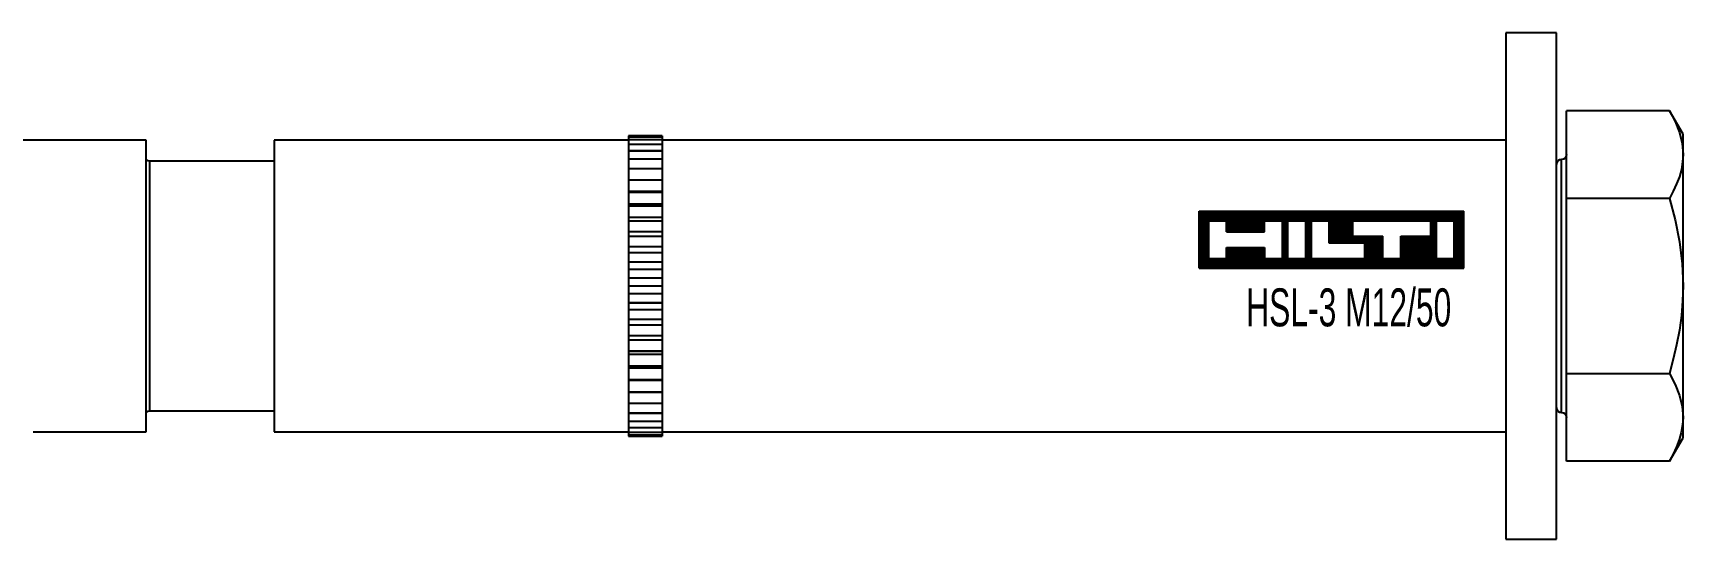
# Model space of a CAD drawing. Header units: millimetres. Extents: x 296 to 4896, y 152 to 3333.
# Drawn here: x 1551.4 to 1649.2, y 1521.4 to 1551.4 of the extents above; entities that cross this region are included whole.
import ezdxf
from ezdxf.enums import TextEntityAlignment as Align

# ---------------------------------------------------------------- set-up
doc = ezdxf.new("R2010")
doc.units = ezdxf.units.MM
doc.linetypes.add('DASHED', pattern=[0.25, 0.15625, -0.09375])
for name, color, linetype in [('1', 1, 'DASHED'), ('10', 1, 'Continuous'), ('3', 4, 'Continuous')]:
    doc.layers.add(name, color=color, linetype=linetype)
doc.styles.get("Standard").update_dxf_attribs({"font": 'arial.ttf'})

# ---------------------------------------------------------------- blocks, each defined once
blk = doc.blocks.new('HSL-3 M12-50')
at = {"layer": '1', "color": 3, "linetype": 'Continuous'}
for p, q in [((0, 15), (-3, 15)), ((-3, 15), (-3, -12.99)), ((0, -15), (0, 15)), ((-55, 8.9), (-55, 8.845)), ((-53, 8.9), (-55, 8.9)), ((-55, 8.845), (-55, 8.842)), ((-55, 8.845), (-53, 8.845)), ((-55, 8.842), (-55, 8.679)), ((-53, 8.842), (-55, 8.842)), ((-53, 8.9), (-53, 8.845)), ((-53, 8.845), (-53, 8.842)), ((-53, 8.842), (-53, 8.679)), ((-83.6, 8.65), (-93.3, 8.65)), ((-83.6, -8.65), (-83.6, 8.65)), ((-55, 8.65), (-76, 8.65)), ((-76, 8.65), (-76, -7.491)), ((-55, 8.679), (-53, 8.679)), ((-55, 8.679), (-55, 8.674)), ((-55, 8.674), (-55, 8.404)), ((-53, 8.674), (-55, 8.674)), ((-55, 8.404), (-53, 8.404)), ((-55, 8.404), (-55, 8.396)), ((-55, 8.396), (-55, 8.082)), ((-53, 8.396), (-55, 8.396)), ((-55, 8.023), (-55, 8.012)), ((-55, 8.023), (-53, 8.023)), ((-55, 8.012), (-55, 7.686)), ((-53, 8.012), (-55, 8.012)), ((-53, 8.679), (-53, 8.674)), ((-53, 8.674), (-53, 8.404)), ((-3, 8.65), (-53, 8.65)), ((-53, 8.404), (-53, 8.396)), ((-53, 8.396), (-53, 8.082)), ((-53, 8.023), (-53, 8.012)), ((-53, 8.012), (-53, 7.686)), ((-76, 7.4), (-83.4, 7.4)), ((-55, 7.686), (-55, 7.544)), ((-55, 7.541), (-53, 7.541)), ((-55, 7.541), (-55, 7.528)), ((-55, 7.528), (-55, 7.193)), ((-53, 7.528), (-55, 7.528)), ((-55, 7.193), (-55, 6.968)), ((-55, 6.964), (-55, 6.949)), ((-55, 6.964), (-53, 6.964)), ((-55, 6.949), (-55, 6.61)), ((-53, 6.949), (-55, 6.949)), ((-53, 7.686), (-53, 7.544)), ((-53, 7.541), (-53, 7.528)), ((-53, 7.528), (-53, 7.193)), ((-53, 7.193), (-53, 6.968)), ((-53, 6.964), (-53, 6.949)), ((-53, 6.949), (-53, 6.61)), ((-55, 6.61), (-55, 6.281)), ((-55, 6.3), (-53, 6.3)), ((-55, 6.3), (-55, 6.283)), ((-55, 6.283), (-55, 5.944)), ((-53, 6.283), (-55, 6.283)), ((-55, 5.944), (-55, 5.576)), ((-53, 6.61), (-53, 6.281)), ((-53, 6.3), (-53, 6.283)), ((-53, 6.283), (-53, 5.944)), ((-53, 5.944), (-53, 5.576)), ((-53, 5.596), (-55, 5.596)), ((-55, 5.576), (-55, 5.557)), ((-55, 5.557), (-55, 5.537)), ((-55, 5.557), (-53, 5.557)), ((-53, 5.537), (-55, 5.537)), ((-55, 5.537), (-55, 5.203)), ((-55, 5.203), (-55, 4.8)), ((-53, 5.576), (-53, 5.557)), ((-53, 5.557), (-53, 5.537)), ((-53, 5.537), (-53, 5.203)), ((-53, 5.203), (-53, 4.8)), ((-53, 4.859), (-55, 4.859)), ((-55, 4.8), (-55, 4.743)), ((-55, 4.743), (-53, 4.743)), ((-55, 4.743), (-55, 4.723)), ((-55, 4.723), (-55, 4.396)), ((-53, 4.723), (-55, 4.723)), ((-55, 4.396), (-55, 3.965)), ((-53, 4.061), (-55, 4.061)), ((-55, 3.965), (-55, 3.87)), ((-53, 4.8), (-53, 4.743)), ((-53, 4.743), (-53, 4.723)), ((-53, 4.723), (-53, 4.396)), ((-53, 4.396), (-53, 3.965)), ((-53, 3.965), (-53, 3.87)), ((-55, 3.87), (-55, 3.848)), ((-55, 3.87), (-53, 3.87)), ((-55, 3.848), (-55, 3.534)), ((-53, 3.848), (-55, 3.848)), ((-55, 3.534), (-55, 3.079)), ((-53, 3.212), (-55, 3.212)), ((-55, 3.079), (-55, 2.949)), ((-55, 2.949), (-55, 2.925)), ((-55, 2.949), (-53, 2.949)), ((-53, 3.87), (-53, 3.848)), ((-53, 3.848), (-53, 3.534)), ((-53, 3.534), (-53, 3.079)), ((-53, 3.079), (-53, 2.949)), ((-53, 2.949), (-53, 2.925)), ((-53, 2.925), (-55, 2.925)), ((-55, 2.925), (-55, 2.628)), ((-55, 2.628), (-55, 2.154)), ((-53, 2.323), (-55, 2.323)), ((-55, 2.154), (-55, 1.99)), ((-55, 1.99), (-55, 1.966)), ((-55, 1.99), (-53, 1.99)), ((-55, 1.966), (-55, 1.689)), ((-53, 1.966), (-55, 1.966)), ((-53, 2.925), (-53, 2.628)), ((-53, 2.628), (-53, 2.154)), ((-53, 2.154), (-53, 1.99)), ((-53, 1.99), (-53, 1.966)), ((-53, 1.966), (-53, 1.689)), ((-55, 1.689), (-55, 1.203)), ((-53, 1.405), (-55, 1.405)), ((-55, 1.203), (-55, 1.006)), ((-55, 1.006), (-53, 1.006)), ((-55, 1.006), (-55, 0.982)), ((-53, 0.982), (-55, 0.982)), ((-55, 0.982), (-55, 0.729)), ((-53, 1.689), (-53, 1.203)), ((-53, 1.203), (-53, 1.006)), ((-53, 1.006), (-53, 0.982)), ((-53, 0.982), (-53, 0.729)), ((-55, 0.729), (-55, 0.236)), ((-53, 0.469), (-55, 0.469)), ((-55, 0.236), (-55, 0.01)), ((-55, 0.01), (-53, 0.01)), ((-55, 0.01), (-55, -0.015)), ((-53, 0.729), (-53, 0.236)), ((-53, 0.236), (-53, 0.01)), ((-53, 0.01), (-53, -0.015)), ((-53, -0.015), (-55, -0.015)), ((-55, -0.015), (-55, -0.241)), ((-55, -0.241), (-55, -0.733)), ((-53, -0.473), (-55, -0.473)), ((-55, -0.733), (-55, -0.987)), ((-53, -0.015), (-53, -0.241)), ((-53, -0.241), (-53, -0.733)), ((-53, -0.733), (-53, -0.987)), ((-55, -0.987), (-55, -1.011)), ((-55, -0.987), (-53, -0.987)), ((-53, -1.011), (-55, -1.011)), ((-55, -1.011), (-55, -1.208)), ((-55, -1.208), (-55, -1.694)), ((-53, -1.409), (-55, -1.409)), ((-55, -1.694), (-55, -1.971)), ((-53, -0.987), (-53, -1.011)), ((-53, -1.011), (-53, -1.208)), ((-53, -1.208), (-53, -1.694)), ((-53, -1.694), (-53, -1.971)), ((-55, -1.971), (-55, -1.995)), ((-55, -1.971), (-53, -1.971)), ((-53, -1.995), (-55, -1.995)), ((-55, -1.995), (-55, -2.159)), ((-55, -2.159), (-55, -2.633)), ((-53, -2.328), (-55, -2.328)), ((-55, -2.633), (-55, -2.93)), ((-55, -2.93), (-55, -2.953)), ((-55, -2.93), (-53, -2.93)), ((-53, -1.971), (-53, -1.995)), ((-53, -1.995), (-53, -2.159)), ((-53, -2.159), (-53, -2.633)), ((-53, -2.633), (-53, -2.93)), ((-53, -2.93), (-53, -2.953)), ((-55, -2.953), (-55, -3.083)), ((-53, -2.953), (-55, -2.953)), ((-55, -3.083), (-55, -3.539)), ((-53, -3.217), (-55, -3.217)), ((-55, -3.539), (-55, -3.853)), ((-55, -3.853), (-53, -3.853)), ((-55, -3.853), (-55, -3.875)), ((-55, -3.875), (-55, -3.969)), ((-53, -3.875), (-55, -3.875)), ((-53, -2.953), (-53, -3.083)), ((-53, -3.083), (-53, -3.539)), ((-53, -3.539), (-53, -3.853)), ((-53, -3.853), (-53, -3.875)), ((-53, -3.875), (-53, -3.969)), ((-55, -3.969), (-55, -4.4)), ((-53, -4.065), (-55, -4.065)), ((-55, -4.4), (-55, -4.727)), ((-55, -4.727), (-55, -4.748)), ((-55, -4.727), (-53, -4.727)), ((-55, -4.748), (-55, -4.804)), ((-53, -4.748), (-55, -4.748)), ((-55, -4.804), (-55, -5.206)), ((-53, -4.863), (-55, -4.863)), ((-53, -3.969), (-53, -4.4)), ((-53, -4.4), (-53, -4.727)), ((-53, -4.727), (-53, -4.748)), ((-53, -4.748), (-53, -4.804)), ((-53, -4.804), (-53, -5.206)), ((-55, -5.206), (-55, -5.541)), ((-55, -5.541), (-53, -5.541)), ((-55, -5.541), (-55, -5.561)), ((-55, -5.561), (-55, -5.58)), ((-53, -5.561), (-55, -5.561)), ((-55, -5.58), (-55, -5.947)), ((-53, -5.599), (-55, -5.599)), ((-53, -5.206), (-53, -5.541)), ((-53, -5.541), (-53, -5.561)), ((-53, -5.561), (-53, -5.58)), ((-53, -5.58), (-53, -5.947)), ((-55, -5.947), (-55, -6.286)), ((-55, -6.285), (-55, -6.613)), ((-55, -6.286), (-53, -6.286)), ((-55, -6.286), (-55, -6.304)), ((-53, -6.304), (-55, -6.304)), ((-55, -6.613), (-55, -6.952)), ((-53, -5.947), (-53, -6.286)), ((-53, -6.285), (-53, -6.613)), ((-53, -6.286), (-53, -6.304)), ((-53, -6.613), (-53, -6.952)), ((-83.4, -7.4), (-76, -7.4)), ((-76, -7.491), (-76, -8.65)), ((-55, -6.952), (-55, -6.968)), ((-55, -6.952), (-53, -6.952)), ((-55, -6.964), (-55, -7.196)), ((-53, -6.968), (-55, -6.968)), ((-55, -7.196), (-55, -7.531)), ((-55, -7.531), (-53, -7.531)), ((-55, -7.531), (-55, -7.544)), ((-55, -7.541), (-55, -7.688)), ((-53, -7.544), (-55, -7.544)), ((-55, -7.688), (-55, -8.014)), ((-53, -6.952), (-53, -6.968)), ((-53, -6.964), (-53, -7.196)), ((-53, -7.196), (-53, -7.531)), ((-53, -7.531), (-53, -7.544)), ((-53, -7.541), (-53, -7.688)), ((-53, -7.688), (-53, -8.014)), ((-90.3, -8.65), (-83.6, -8.65)), ((-76, -8.65), (-55, -8.65)), ((-55, -8.014), (-53, -8.014)), ((-55, -8.014), (-55, -8.025)), ((-53, -8.025), (-55, -8.025)), ((-55, -8.083), (-55, -8.397)), ((-55, -8.397), (-55, -8.405)), ((-55, -8.397), (-53, -8.397)), ((-55, -8.405), (-55, -8.675)), ((-53, -8.405), (-55, -8.405)), ((-55, -8.675), (-53, -8.675)), ((-55, -8.675), (-55, -8.68)), ((-53, -8.68), (-55, -8.68)), ((-55, -8.68), (-55, -8.843)), ((-53, -8.014), (-53, -8.025)), ((-53, -8.083), (-53, -8.397)), ((-53, -8.397), (-53, -8.405)), ((-53, -8.405), (-53, -8.675)), ((-53, -8.65), (-3, -8.65)), ((-53, -8.675), (-53, -8.68)), ((-53, -8.68), (-53, -8.843)), ((-55, -8.843), (-53, -8.843)), ((-55, -8.843), (-55, -8.846)), ((-55, -8.846), (-55, -8.9)), ((-53, -8.846), (-55, -8.846)), ((-53, -8.9), (-55, -8.9)), ((-55, -8.9), (-53, -8.9)), ((-53, -8.843), (-53, -8.846)), ((-53, -8.846), (-53, -8.9)), ((-3, -12.99), (-3, -15)), ((-3, -15), (0, -15))]:
    blk.add_line(p, q, dxfattribs=at)
at = {"layer": '1', "color": 30, "linetype": 'Continuous'}
for p, q in [((0.6, 5.196), (0.6, 10.392)), ((6.696, 10.392), (0.6, 10.392)), ((7.5, 9), (6.696, 10.392)), ((7.5, 7.794), (7.5, 9)), ((7.5, 0), (7.5, 7.794)), ((0.6, -5.196), (0.6, 5.196)), ((6.696, 5.196), (0.6, 5.196)), ((7.5, -7.794), (7.5, 0)), ((0.6, -10.392), (0.6, -5.196)), ((0.6, -5.196), (6.696, -5.196)), ((7.5, -9), (7.5, -7.794)), ((6.696, -10.392), (7.5, -9)), ((6.696, -10.392), (0.6, -10.392))]:
    blk.add_line(p, q, dxfattribs=at)
at = {"layer": '1', "color": 1, "linetype": 'Continuous'}
for p, q in [((-83.4, 7.4), (-83.4, -6.409)), ((0.3, 3.75), (0.3, 7.5)), ((0.3, -7.5), (0.3, 3.75)), ((-83.4, -6.409), (-83.4, -7.4))]:
    blk.add_line(p, q, dxfattribs=at)
at = {"layer": '1', "color": 30, "linetype": 'Continuous'}
for points in [[(6.696, 10.392, 0), (7.029, 9.752, 0), (7.284, 9.107, 0), (7.444, 8.454, 0), (7.5, 7.794, 0)], [(7.5, 7.794, 0), (7.475, 7.353, 0), (7.402, 6.915, 0), (7.283, 6.48, 0), (7.123, 6.049, 0), (6.926, 5.621, 0), (6.696, 5.196, 0)], [(6.696, 5.196, 0), (7.029, 3.916, 0), (7.284, 2.625, 0), (7.444, 1.32, 0), (7.5, 0, 0)], [(7.5, 0, 0), (7.475, -0.883, 0), (7.402, -1.759, 0), (7.283, -2.628, 0), (7.123, -3.49, 0), (6.926, -4.346, 0), (6.696, -5.196, 0)], [(6.696, -5.196, 0), (7.03, -5.837, 0), (7.285, -6.485, 0), (7.445, -7.137, 0), (7.5, -7.794, 0)], [(7.5, -7.794, 0), (7.475, -8.236, 0), (7.401, -8.677, 0), (7.281, -9.113, 0), (7.121, -9.544, 0), (6.924, -9.97, 0), (6.696, -10.392, 0)]]:
    blk.add_polyline3d(points, dxfattribs=at)
at = {"layer": '1', "color": 3, "linetype": 'Continuous'}
for points in [[(-55, 8.082, 0), (-55, 8.054, 0), (-55, 8.025, 0)], [(-53, 8.082, 0), (-53, 8.054, 0), (-53, 8.025, 0)], [(-55, -8.023, 0), (-55, -8.054, 0), (-55, -8.083, 0)], [(-53, -8.023, 0), (-53, -8.054, 0), (-53, -8.083, 0)]]:
    blk.add_polyline3d(points, dxfattribs=at)
at = {"layer": '1', "color": 3, "linetype": 'Continuous', "extrusion": (0, 0, -1)}
for centre, start, end in [((83.4, 7.6), 270, 0), ((83.4, -7.6), 0, 90)]:
    blk.add_arc(centre, 0.2, start, end, dxfattribs=at)
at = {"layer": '1', "color": 30, "linetype": 'Continuous'}
for centre, start, end in [((0.3, 7.2), 90, 180), ((0.3, -7.2), 180, 270)]:
    blk.add_arc(centre, 0.3, start, end, dxfattribs=at)
at = {"layer": '1', "color": 30, "linetype": 'Continuous', "extrusion": (0, 0, -1)}
for centre, start, end in [((-0.3, 7.8), 180, 270), ((-0.3, -7.8), 90, 180)]:
    blk.add_arc(centre, 0.3, start, end, dxfattribs=at)
at = {"layer": '10'}
for p, q in [((-21.177, 1.059), (-21.177, 4.434)), ((-21.177, 4.434), (-5.493, 4.434)), ((-21.146, 4.434), (-21.146, 1.059)), ((-21.09, 1.059), (-21.09, 4.434)), ((-21.034, 4.434), (-21.034, 1.059)), ((-20.977, 1.059), (-20.977, 4.434)), ((-20.921, 4.434), (-20.921, 1.059)), ((-20.865, 1.059), (-20.865, 4.434)), ((-20.809, 4.434), (-20.809, 1.059)), ((-20.752, 1.059), (-20.752, 4.434)), ((-20.696, 4.434), (-20.696, 1.059)), ((-20.64, 1.059), (-20.64, 4.434)), ((-20.584, 4.434), (-20.584, 3.871)), ((-20.527, 3.871), (-20.527, 4.434)), ((-20.471, 4.434), (-20.471, 3.871)), ((-20.415, 3.871), (-20.415, 4.434)), ((-20.359, 4.434), (-20.359, 3.871)), ((-20.302, 3.871), (-20.302, 4.434)), ((-20.246, 4.434), (-20.246, 3.871)), ((-20.19, 3.871), (-20.19, 4.434)), ((-20.134, 4.434), (-20.134, 3.871)), ((-20.077, 3.871), (-20.077, 4.434)), ((-20.021, 4.434), (-20.021, 3.871)), ((-19.965, 3.871), (-19.965, 4.434)), ((-19.909, 4.434), (-19.909, 3.871)), ((-19.852, 3.871), (-19.852, 4.434)), ((-19.796, 4.434), (-19.796, 3.871)), ((-19.74, 3.871), (-19.74, 4.434)), ((-19.684, 4.434), (-19.684, 3.871)), ((-19.627, 3.871), (-19.627, 4.434)), ((-19.571, 4.434), (-19.571, 3.871)), ((-19.515, 3.21), (-19.515, 4.434)), ((-19.459, 4.434), (-19.459, 3.21)), ((-19.402, 3.21), (-19.402, 4.434)), ((-19.346, 4.434), (-19.346, 3.21)), ((-19.29, 3.21), (-19.29, 4.434)), ((-19.234, 4.434), (-19.234, 3.21)), ((-19.177, 3.21), (-19.177, 4.434)), ((-19.121, 4.434), (-19.121, 3.21)), ((-19.065, 3.21), (-19.065, 4.434)), ((-19.009, 4.434), (-19.009, 3.21)), ((-18.952, 3.21), (-18.952, 4.434)), ((-18.896, 4.434), (-18.896, 3.21)), ((-18.84, 3.21), (-18.84, 4.434)), ((-18.784, 4.434), (-18.784, 3.21)), ((-18.727, 3.21), (-18.727, 4.434)), ((-18.671, 4.434), (-18.671, 3.21)), ((-18.615, 3.21), (-18.615, 4.434)), ((-18.559, 4.434), (-18.559, 3.21)), ((-18.502, 3.21), (-18.502, 4.434)), ((-18.446, 4.434), (-18.446, 3.21)), ((-18.39, 3.21), (-18.39, 4.434)), ((-18.334, 4.434), (-18.334, 3.21)), ((-18.277, 3.21), (-18.277, 4.434)), ((-18.221, 4.434), (-18.221, 3.21)), ((-18.165, 3.21), (-18.165, 4.434)), ((-18.109, 4.434), (-18.109, 3.21)), ((-18.052, 3.21), (-18.052, 4.434)), ((-17.996, 4.434), (-17.996, 3.21)), ((-17.94, 3.21), (-17.94, 4.434)), ((-17.884, 4.434), (-17.884, 3.21)), ((-17.827, 3.21), (-17.827, 4.434)), ((-17.771, 4.434), (-17.771, 3.21)), ((-17.715, 3.21), (-17.715, 4.434)), ((-17.659, 4.434), (-17.659, 3.21)), ((-17.602, 3.21), (-17.602, 4.434)), ((-17.546, 4.434), (-17.546, 3.21)), ((-17.49, 3.21), (-17.49, 4.434)), ((-17.434, 4.434), (-17.434, 3.21)), ((-17.377, 3.21), (-17.377, 4.434)), ((-17.321, 4.434), (-17.321, 3.21)), ((-17.265, 3.871), (-17.265, 4.434)), ((-17.209, 4.434), (-17.209, 3.871)), ((-17.152, 3.871), (-17.152, 4.434)), ((-17.096, 4.434), (-17.096, 3.871)), ((-17.04, 3.871), (-17.04, 4.434)), ((-16.984, 4.434), (-16.984, 3.871)), ((-16.927, 3.871), (-16.927, 4.434)), ((-16.871, 4.434), (-16.871, 3.871)), ((-16.815, 3.871), (-16.815, 4.434)), ((-16.759, 4.434), (-16.759, 3.871)), ((-16.702, 3.871), (-16.702, 4.434)), ((-16.646, 4.434), (-16.646, 3.871)), ((-16.59, 3.871), (-16.59, 4.434)), ((-16.534, 4.434), (-16.534, 3.871)), ((-16.477, 3.871), (-16.477, 4.434)), ((-16.421, 4.434), (-16.421, 3.871)), ((-16.365, 3.871), (-16.365, 4.434)), ((-16.309, 4.434), (-16.309, 3.871)), ((-16.252, 3.871), (-16.252, 4.434)), ((-16.196, 4.434), (-16.196, 1.059)), ((-16.14, 1.059), (-16.14, 4.434)), ((-16.084, 4.434), (-16.084, 1.059)), ((-16.027, 1.059), (-16.027, 4.434)), ((-15.971, 4.434), (-15.971, 1.059)), ((-15.915, 3.871), (-15.915, 4.434)), ((-15.859, 4.434), (-15.859, 3.871)), ((-15.802, 3.871), (-15.802, 4.434)), ((-15.746, 4.434), (-15.746, 3.871)), ((-15.69, 3.871), (-15.69, 4.434)), ((-15.634, 4.434), (-15.634, 3.871)), ((-15.577, 3.871), (-15.577, 4.434)), ((-15.521, 4.434), (-15.521, 3.871)), ((-15.465, 3.871), (-15.465, 4.434)), ((-15.409, 4.434), (-15.409, 3.871)), ((-15.352, 3.871), (-15.352, 4.434)), ((-15.296, 4.434), (-15.296, 3.871)), ((-15.24, 3.871), (-15.24, 4.434)), ((-15.184, 4.434), (-15.184, 3.871)), ((-15.127, 3.871), (-15.127, 4.434)), ((-15.071, 4.434), (-15.071, 3.871)), ((-15.015, 3.871), (-15.015, 4.434)), ((-14.959, 4.434), (-14.959, 3.871)), ((-14.902, 3.871), (-14.902, 4.434)), ((-14.846, 4.434), (-14.846, 1.059)), ((-14.79, 1.059), (-14.79, 4.434)), ((-14.734, 4.434), (-14.734, 1.059)), ((-14.677, 1.059), (-14.677, 4.434)), ((-14.621, 4.434), (-14.621, 1.059)), ((-14.565, 1.059), (-14.565, 4.434)), ((-14.509, 4.434), (-14.509, 3.871)), ((-14.452, 3.871), (-14.452, 4.434)), ((-14.396, 4.434), (-14.396, 3.871)), ((-14.34, 3.871), (-14.34, 4.434)), ((-14.284, 4.434), (-14.284, 3.871)), ((-14.227, 3.871), (-14.227, 4.434)), ((-14.171, 4.434), (-14.171, 3.871)), ((-14.115, 3.871), (-14.115, 4.434)), ((-14.059, 4.434), (-14.059, 3.871)), ((-14.002, 3.871), (-14.002, 4.434)), ((-13.946, 4.434), (-13.946, 3.871)), ((-13.89, 3.871), (-13.89, 4.434)), ((-13.834, 4.434), (-13.834, 3.871)), ((-13.777, 3.871), (-13.777, 4.434)), ((-13.721, 4.434), (-13.721, 3.871)), ((-13.665, 3.871), (-13.665, 4.434)), ((-13.609, 4.434), (-13.609, 3.871)), ((-13.552, 3.871), (-13.552, 4.434)), ((-13.496, 4.434), (-13.496, 3.871)), ((-13.44, 2.548), (-13.44, 4.434)), ((-13.384, 4.434), (-13.384, 2.548)), ((-13.327, 2.548), (-13.327, 4.434)), ((-13.271, 4.434), (-13.271, 2.548)), ((-13.215, 2.548), (-13.215, 4.434)), ((-13.159, 4.434), (-13.159, 2.548)), ((-13.102, 2.548), (-13.102, 4.434)), ((-13.046, 4.434), (-13.046, 2.548)), ((-12.99, 2.548), (-12.99, 4.434)), ((-12.934, 4.434), (-12.934, 2.548)), ((-12.877, 2.548), (-12.877, 4.434)), ((-12.821, 4.434), (-12.821, 2.548)), ((-12.765, 2.548), (-12.765, 4.434)), ((-12.709, 4.434), (-12.709, 2.548)), ((-12.652, 2.548), (-12.652, 4.434)), ((-12.596, 4.434), (-12.596, 2.548)), ((-12.54, 2.548), (-12.54, 4.434)), ((-12.484, 4.434), (-12.484, 2.548)), ((-12.427, 2.548), (-12.427, 4.434)), ((-12.371, 4.434), (-12.371, 2.548)), ((-12.315, 2.548), (-12.315, 4.434)), ((-12.259, 4.434), (-12.259, 2.548)), ((-12.202, 2.548), (-12.202, 4.434)), ((-12.146, 4.434), (-12.146, 2.548)), ((-12.09, 2.548), (-12.09, 4.434)), ((-12.034, 4.434), (-12.034, 3.871)), ((-11.977, 3.871), (-11.977, 4.434)), ((-11.921, 4.434), (-11.921, 3.871)), ((-11.865, 3.871), (-11.865, 4.434)), ((-11.809, 4.434), (-11.809, 3.871)), ((-11.752, 3.871), (-11.752, 4.434)), ((-11.696, 4.434), (-11.696, 3.871)), ((-11.64, 3.871), (-11.64, 4.434)), ((-11.584, 4.434), (-11.584, 3.871)), ((-11.527, 3.871), (-11.527, 4.434)), ((-11.471, 4.434), (-11.471, 3.871)), ((-11.415, 3.871), (-11.415, 4.434)), ((-11.359, 4.434), (-11.359, 3.871)), ((-11.302, 3.871), (-11.302, 4.434)), ((-11.246, 4.434), (-11.246, 3.871)), ((-11.19, 3.871), (-11.19, 4.434)), ((-11.134, 4.434), (-11.134, 3.871)), ((-11.077, 3.871), (-11.077, 4.434)), ((-11.021, 4.434), (-11.021, 3.871)), ((-10.965, 3.871), (-10.965, 4.434)), ((-10.909, 4.434), (-10.909, 3.871)), ((-10.852, 3.871), (-10.852, 4.434)), ((-10.796, 4.434), (-10.796, 3.871)), ((-10.74, 3.871), (-10.74, 4.434)), ((-10.684, 4.434), (-10.684, 3.871)), ((-10.627, 3.871), (-10.627, 4.434)), ((-10.571, 4.434), (-10.571, 3.871)), ((-10.515, 3.871), (-10.515, 4.434)), ((-10.459, 4.434), (-10.459, 3.871)), ((-10.402, 3.871), (-10.402, 4.434)), ((-10.346, 4.434), (-10.346, 3.871)), ((-10.29, 3.871), (-10.29, 4.434)), ((-10.234, 4.434), (-10.234, 3.871)), ((-10.177, 3.871), (-10.177, 4.434)), ((-10.121, 4.434), (-10.121, 3.871)), ((-10.065, 3.871), (-10.065, 4.434)), ((-10.009, 4.434), (-10.009, 3.871)), ((-9.952, 3.871), (-9.952, 4.434)), ((-9.896, 4.434), (-9.896, 3.871)), ((-9.84, 3.871), (-9.84, 4.434)), ((-9.784, 4.434), (-9.784, 3.871)), ((-9.727, 3.871), (-9.727, 4.434)), ((-9.671, 4.434), (-9.671, 3.871)), ((-9.615, 3.871), (-9.615, 4.434)), ((-9.559, 4.434), (-9.559, 3.871)), ((-9.502, 3.871), (-9.502, 4.434)), ((-9.446, 4.434), (-9.446, 3.871)), ((-9.39, 3.871), (-9.39, 4.434)), ((-9.334, 4.434), (-9.334, 3.871)), ((-9.277, 3.871), (-9.277, 4.434)), ((-9.221, 4.434), (-9.221, 3.871)), ((-9.165, 3.871), (-9.165, 4.434)), ((-9.109, 4.434), (-9.109, 3.871)), ((-9.052, 3.871), (-9.052, 4.434)), ((-8.996, 4.434), (-8.996, 3.871)), ((-8.94, 3.871), (-8.94, 4.434)), ((-8.884, 4.434), (-8.884, 3.871)), ((-8.827, 3.871), (-8.827, 4.434)), ((-8.771, 4.434), (-8.771, 3.871)), ((-8.715, 3.871), (-8.715, 4.434)), ((-8.659, 4.434), (-8.659, 3.871)), ((-8.602, 3.871), (-8.602, 4.434)), ((-8.546, 4.434), (-8.546, 3.871)), ((-8.49, 3.871), (-8.49, 4.434)), ((-8.434, 4.434), (-8.434, 3.871)), ((-8.377, 3.871), (-8.377, 4.434)), ((-8.321, 4.434), (-8.321, 3.871)), ((-8.265, 3.871), (-8.265, 4.434)), ((-8.209, 4.434), (-8.209, 3.871)), ((-8.152, 3.871), (-8.152, 4.434)), ((-8.096, 4.434), (-8.096, 3.871)), ((-8.04, 3.871), (-8.04, 4.434)), ((-7.984, 4.434), (-7.984, 3.871)), ((-7.927, 3.871), (-7.927, 4.434)), ((-7.871, 4.434), (-7.871, 3.871)), ((-7.815, 3.871), (-7.815, 4.434)), ((-7.759, 4.434), (-7.759, 3.871)), ((-7.702, 3.871), (-7.702, 4.434)), ((-7.646, 4.434), (-7.646, 3.871)), ((-7.59, 3.871), (-7.59, 4.434)), ((-7.534, 4.434), (-7.534, 3.871)), ((-7.477, 3.871), (-7.477, 4.434)), ((-7.421, 4.434), (-7.421, 1.059)), ((-7.365, 1.059), (-7.365, 4.434)), ((-7.309, 4.434), (-7.309, 1.059)), ((-7.252, 1.059), (-7.252, 4.434)), ((-7.196, 4.434), (-7.196, 1.059)), ((-7.14, 1.059), (-7.14, 4.434)), ((-7.084, 4.434), (-7.084, 3.871)), ((-7.027, 3.871), (-7.027, 4.434)), ((-6.971, 4.434), (-6.971, 3.871)), ((-6.915, 3.871), (-6.915, 4.434)), ((-6.859, 4.434), (-6.859, 3.871)), ((-6.802, 3.871), (-6.802, 4.434)), ((-6.746, 4.434), (-6.746, 3.871)), ((-6.69, 3.871), (-6.69, 4.434)), ((-6.634, 4.434), (-6.634, 3.871)), ((-6.577, 3.871), (-6.577, 4.434)), ((-6.521, 4.434), (-6.521, 3.871)), ((-6.465, 3.871), (-6.465, 4.434)), ((-6.409, 4.434), (-6.409, 3.871)), ((-6.352, 3.871), (-6.352, 4.434)), ((-6.296, 4.434), (-6.296, 3.871)), ((-6.24, 3.871), (-6.24, 4.434)), ((-6.184, 4.434), (-6.184, 3.871)), ((-6.127, 3.871), (-6.127, 4.434)), ((-6.071, 4.434), (-6.071, 3.871)), ((-6.015, 1.059), (-6.015, 4.434)), ((-5.959, 4.434), (-5.959, 1.059)), ((-5.902, 1.059), (-5.902, 4.434)), ((-5.846, 4.434), (-5.846, 1.059)), ((-5.79, 1.059), (-5.79, 4.434)), ((-5.734, 4.434), (-5.734, 1.059)), ((-5.677, 1.059), (-5.677, 4.434)), ((-5.621, 4.434), (-5.621, 1.059)), ((-5.565, 1.059), (-5.565, 4.434)), ((-5.509, 4.434), (-5.509, 1.059)), ((-5.493, 1.059), (-5.493, 4.434)), ((-20.614, 1.621), (-20.614, 3.871)), ((-20.614, 3.871), (-19.556, 3.871)), ((-19.556, 3.21), (-19.556, 3.871)), ((-19.556, 3.21), (-17.306, 3.21)), ((-17.306, 3.871), (-16.247, 3.871)), ((-17.306, 3.21), (-17.306, 3.871)), ((-16.247, 1.621), (-16.247, 3.871)), ((-15.916, 3.871), (-14.857, 3.871)), ((-15.916, 1.621), (-15.916, 3.871)), ((-14.857, 1.621), (-14.857, 3.871)), ((-14.526, 3.871), (-13.467, 3.871)), ((-14.526, 1.621), (-14.526, 3.871)), ((-13.467, 2.548), (-13.467, 3.871)), ((-12.078, 3.871), (-7.445, 3.871)), ((-12.078, 2.945), (-12.078, 3.871)), ((-12.078, 2.945), (-10.291, 2.945)), ((-12.034, 2.945), (-12.034, 2.548)), ((-11.977, 2.548), (-11.977, 2.945)), ((-11.921, 2.945), (-11.921, 2.548)), ((-11.865, 2.548), (-11.865, 2.945)), ((-11.809, 2.945), (-11.809, 2.548)), ((-11.752, 2.548), (-11.752, 2.945)), ((-11.696, 2.945), (-11.696, 2.548)), ((-11.64, 2.548), (-11.64, 2.945)), ((-11.584, 2.945), (-11.584, 2.548)), ((-11.527, 2.548), (-11.527, 2.945)), ((-11.471, 2.945), (-11.471, 2.548)), ((-11.415, 2.548), (-11.415, 2.945)), ((-11.359, 2.945), (-11.359, 2.548)), ((-11.302, 1.059), (-11.302, 2.945)), ((-11.246, 2.945), (-11.246, 1.059)), ((-11.19, 1.059), (-11.19, 2.945)), ((-11.134, 2.945), (-11.134, 1.059)), ((-11.077, 1.059), (-11.077, 2.945)), ((-11.021, 2.945), (-11.021, 1.059)), ((-10.965, 1.059), (-10.965, 2.945)), ((-10.909, 2.945), (-10.909, 1.059)), ((-10.852, 1.059), (-10.852, 2.945)), ((-10.796, 2.945), (-10.796, 1.059)), ((-10.74, 1.059), (-10.74, 2.945)), ((-10.684, 2.945), (-10.684, 1.059)), ((-10.627, 1.059), (-10.627, 2.945)), ((-10.571, 2.945), (-10.571, 1.059)), ((-10.515, 1.059), (-10.515, 2.945)), ((-10.459, 2.945), (-10.459, 1.059)), ((-10.402, 1.059), (-10.402, 2.945)), ((-10.346, 2.945), (-10.346, 1.059)), ((-10.291, 1.621), (-10.291, 2.945)), ((-9.232, 1.621), (-9.232, 2.945)), ((-9.232, 2.945), (-7.445, 2.945)), ((-9.221, 2.945), (-9.221, 1.059)), ((-9.165, 1.059), (-9.165, 2.945)), ((-9.109, 2.945), (-9.109, 1.059)), ((-9.052, 1.059), (-9.052, 2.945)), ((-8.996, 2.945), (-8.996, 1.059)), ((-8.94, 1.059), (-8.94, 2.945)), ((-8.884, 2.945), (-8.884, 1.059)), ((-8.827, 1.059), (-8.827, 2.945)), ((-8.771, 2.945), (-8.771, 1.059)), ((-8.715, 1.059), (-8.715, 2.945)), ((-8.659, 2.945), (-8.659, 1.059)), ((-8.602, 1.059), (-8.602, 2.945)), ((-8.546, 2.945), (-8.546, 1.059)), ((-8.49, 1.059), (-8.49, 2.945)), ((-8.434, 2.945), (-8.434, 1.059)), ((-8.377, 1.059), (-8.377, 2.945)), ((-8.321, 2.945), (-8.321, 1.059)), ((-8.265, 1.059), (-8.265, 2.945)), ((-8.209, 2.945), (-8.209, 1.059)), ((-8.152, 1.059), (-8.152, 2.945)), ((-8.096, 2.945), (-8.096, 1.059)), ((-8.04, 1.059), (-8.04, 2.945)), ((-7.984, 2.945), (-7.984, 1.059)), ((-7.927, 1.059), (-7.927, 2.945)), ((-7.871, 2.945), (-7.871, 1.059)), ((-7.815, 1.059), (-7.815, 2.945)), ((-7.759, 2.945), (-7.759, 1.059)), ((-7.702, 1.059), (-7.702, 2.945)), ((-7.646, 2.945), (-7.646, 1.059)), ((-7.59, 1.059), (-7.59, 2.945)), ((-7.534, 2.945), (-7.534, 1.059)), ((-7.477, 1.059), (-7.477, 2.945)), ((-7.445, 2.945), (-7.445, 3.871)), ((-7.114, 3.871), (-6.056, 3.871)), ((-7.114, 1.621), (-7.114, 3.871)), ((-6.056, 1.621), (-6.056, 3.871)), ((-19.556, 1.621), (-19.556, 2.283)), ((-19.556, 2.283), (-17.306, 2.283)), ((-19.515, 1.059), (-19.515, 2.283)), ((-19.459, 2.283), (-19.459, 1.059)), ((-19.402, 1.059), (-19.402, 2.283)), ((-19.346, 2.283), (-19.346, 1.059)), ((-19.29, 1.059), (-19.29, 2.283)), ((-19.234, 2.283), (-19.234, 1.059)), ((-19.177, 1.059), (-19.177, 2.283)), ((-19.121, 2.283), (-19.121, 1.059)), ((-19.065, 1.059), (-19.065, 2.283)), ((-19.009, 2.283), (-19.009, 1.059)), ((-18.952, 1.059), (-18.952, 2.283)), ((-18.896, 2.283), (-18.896, 1.059)), ((-18.84, 1.059), (-18.84, 2.283)), ((-18.784, 2.283), (-18.784, 1.059)), ((-18.727, 1.059), (-18.727, 2.283)), ((-18.671, 2.283), (-18.671, 1.059)), ((-18.615, 1.059), (-18.615, 2.283)), ((-18.559, 2.283), (-18.559, 1.059)), ((-18.502, 1.059), (-18.502, 2.283)), ((-18.446, 2.283), (-18.446, 1.059)), ((-18.39, 1.059), (-18.39, 2.283)), ((-18.334, 2.283), (-18.334, 1.059)), ((-18.277, 1.059), (-18.277, 2.283)), ((-18.221, 2.283), (-18.221, 1.059)), ((-18.165, 1.059), (-18.165, 2.283)), ((-18.109, 2.283), (-18.109, 1.059)), ((-18.052, 1.059), (-18.052, 2.283)), ((-17.996, 2.283), (-17.996, 1.059)), ((-17.94, 1.059), (-17.94, 2.283)), ((-17.884, 2.283), (-17.884, 1.059)), ((-17.827, 1.059), (-17.827, 2.283)), ((-17.771, 2.283), (-17.771, 1.059)), ((-17.715, 1.059), (-17.715, 2.283)), ((-17.659, 2.283), (-17.659, 1.059)), ((-17.602, 1.059), (-17.602, 2.283)), ((-17.546, 2.283), (-17.546, 1.059)), ((-17.49, 1.059), (-17.49, 2.283)), ((-17.434, 2.283), (-17.434, 1.059)), ((-17.377, 1.059), (-17.377, 2.283)), ((-17.321, 2.283), (-17.321, 1.059)), ((-17.306, 2.283), (-17.306, 1.621)), ((-11.35, 2.548), (-13.467, 2.548)), ((-11.35, 1.621), (-11.35, 2.548)), ((-21.177, 1.059), (-5.493, 1.059)), ((-20.614, 1.621), (-19.556, 1.621)), ((-20.584, 1.621), (-20.584, 1.059)), ((-20.527, 1.059), (-20.527, 1.621)), ((-20.471, 1.621), (-20.471, 1.059)), ((-20.415, 1.059), (-20.415, 1.621)), ((-20.359, 1.621), (-20.359, 1.059)), ((-20.302, 1.059), (-20.302, 1.621)), ((-20.246, 1.621), (-20.246, 1.059)), ((-20.19, 1.059), (-20.19, 1.621)), ((-20.134, 1.621), (-20.134, 1.059)), ((-20.077, 1.059), (-20.077, 1.621)), ((-20.021, 1.621), (-20.021, 1.059)), ((-19.965, 1.059), (-19.965, 1.621)), ((-19.909, 1.621), (-19.909, 1.059)), ((-19.852, 1.059), (-19.852, 1.621)), ((-19.796, 1.621), (-19.796, 1.059)), ((-19.74, 1.059), (-19.74, 1.621)), ((-19.684, 1.621), (-19.684, 1.059)), ((-19.627, 1.059), (-19.627, 1.621)), ((-19.571, 1.621), (-19.571, 1.059)), ((-17.306, 1.621), (-16.247, 1.621)), ((-17.265, 1.059), (-17.265, 1.621)), ((-17.209, 1.621), (-17.209, 1.059)), ((-17.152, 1.059), (-17.152, 1.621)), ((-17.096, 1.621), (-17.096, 1.059)), ((-17.04, 1.059), (-17.04, 1.621)), ((-16.984, 1.621), (-16.984, 1.059)), ((-16.927, 1.059), (-16.927, 1.621)), ((-16.871, 1.621), (-16.871, 1.059)), ((-16.815, 1.059), (-16.815, 1.621)), ((-16.759, 1.621), (-16.759, 1.059)), ((-16.702, 1.059), (-16.702, 1.621)), ((-16.646, 1.621), (-16.646, 1.059)), ((-16.59, 1.059), (-16.59, 1.621)), ((-16.534, 1.621), (-16.534, 1.059)), ((-16.477, 1.059), (-16.477, 1.621)), ((-16.421, 1.621), (-16.421, 1.059)), ((-16.365, 1.059), (-16.365, 1.621)), ((-16.309, 1.621), (-16.309, 1.059)), ((-16.252, 1.059), (-16.252, 1.621)), ((-15.916, 1.621), (-14.857, 1.621)), ((-15.915, 1.059), (-15.915, 1.621)), ((-15.859, 1.621), (-15.859, 1.059)), ((-15.802, 1.059), (-15.802, 1.621)), ((-15.746, 1.621), (-15.746, 1.059)), ((-15.69, 1.059), (-15.69, 1.621)), ((-15.634, 1.621), (-15.634, 1.059)), ((-15.577, 1.059), (-15.577, 1.621)), ((-15.521, 1.621), (-15.521, 1.059)), ((-15.465, 1.059), (-15.465, 1.621)), ((-15.409, 1.621), (-15.409, 1.059)), ((-15.352, 1.059), (-15.352, 1.621)), ((-15.296, 1.621), (-15.296, 1.059)), ((-15.24, 1.059), (-15.24, 1.621)), ((-15.184, 1.621), (-15.184, 1.059)), ((-15.127, 1.059), (-15.127, 1.621)), ((-15.071, 1.621), (-15.071, 1.059)), ((-15.015, 1.059), (-15.015, 1.621)), ((-14.959, 1.621), (-14.959, 1.059)), ((-14.902, 1.059), (-14.902, 1.621)), ((-14.526, 1.621), (-11.35, 1.621)), ((-14.509, 1.621), (-14.509, 1.059)), ((-14.452, 1.059), (-14.452, 1.621)), ((-14.396, 1.621), (-14.396, 1.059)), ((-14.34, 1.059), (-14.34, 1.621)), ((-14.284, 1.621), (-14.284, 1.059)), ((-14.227, 1.059), (-14.227, 1.621)), ((-14.171, 1.621), (-14.171, 1.059)), ((-14.115, 1.059), (-14.115, 1.621)), ((-14.059, 1.621), (-14.059, 1.059)), ((-14.002, 1.059), (-14.002, 1.621)), ((-13.946, 1.621), (-13.946, 1.059)), ((-13.89, 1.059), (-13.89, 1.621)), ((-13.834, 1.621), (-13.834, 1.059)), ((-13.777, 1.059), (-13.777, 1.621)), ((-13.721, 1.621), (-13.721, 1.059)), ((-13.665, 1.059), (-13.665, 1.621)), ((-13.609, 1.621), (-13.609, 1.059)), ((-13.552, 1.059), (-13.552, 1.621)), ((-13.496, 1.621), (-13.496, 1.059)), ((-13.44, 1.059), (-13.44, 1.621)), ((-13.384, 1.621), (-13.384, 1.059)), ((-13.327, 1.059), (-13.327, 1.621)), ((-13.271, 1.621), (-13.271, 1.059)), ((-13.215, 1.059), (-13.215, 1.621)), ((-13.159, 1.621), (-13.159, 1.059)), ((-13.102, 1.059), (-13.102, 1.621)), ((-13.046, 1.621), (-13.046, 1.059)), ((-12.99, 1.059), (-12.99, 1.621)), ((-12.934, 1.621), (-12.934, 1.059)), ((-12.877, 1.059), (-12.877, 1.621)), ((-12.821, 1.621), (-12.821, 1.059)), ((-12.765, 1.059), (-12.765, 1.621)), ((-12.709, 1.621), (-12.709, 1.059)), ((-12.652, 1.059), (-12.652, 1.621)), ((-12.596, 1.621), (-12.596, 1.059)), ((-12.54, 1.059), (-12.54, 1.621)), ((-12.484, 1.621), (-12.484, 1.059)), ((-12.427, 1.059), (-12.427, 1.621)), ((-12.371, 1.621), (-12.371, 1.059)), ((-12.315, 1.059), (-12.315, 1.621)), ((-12.259, 1.621), (-12.259, 1.059)), ((-12.202, 1.059), (-12.202, 1.621)), ((-12.146, 1.621), (-12.146, 1.059)), ((-12.09, 1.059), (-12.09, 1.621)), ((-12.034, 1.621), (-12.034, 1.059)), ((-11.977, 1.059), (-11.977, 1.621)), ((-11.921, 1.621), (-11.921, 1.059)), ((-11.865, 1.059), (-11.865, 1.621)), ((-11.809, 1.621), (-11.809, 1.059)), ((-11.752, 1.059), (-11.752, 1.621)), ((-11.696, 1.621), (-11.696, 1.059)), ((-11.64, 1.059), (-11.64, 1.621)), ((-11.584, 1.621), (-11.584, 1.059)), ((-11.527, 1.059), (-11.527, 1.621)), ((-11.471, 1.621), (-11.471, 1.059)), ((-11.415, 1.059), (-11.415, 1.621)), ((-11.359, 1.621), (-11.359, 1.059)), ((-10.291, 1.621), (-9.232, 1.621)), ((-10.29, 1.059), (-10.29, 1.621)), ((-10.234, 1.621), (-10.234, 1.059)), ((-10.177, 1.059), (-10.177, 1.621)), ((-10.121, 1.621), (-10.121, 1.059)), ((-10.065, 1.059), (-10.065, 1.621)), ((-10.009, 1.621), (-10.009, 1.059)), ((-9.952, 1.059), (-9.952, 1.621)), ((-9.896, 1.621), (-9.896, 1.059)), ((-9.84, 1.059), (-9.84, 1.621)), ((-9.784, 1.621), (-9.784, 1.059)), ((-9.727, 1.059), (-9.727, 1.621)), ((-9.671, 1.621), (-9.671, 1.059)), ((-9.615, 1.059), (-9.615, 1.621)), ((-9.559, 1.621), (-9.559, 1.059)), ((-9.502, 1.059), (-9.502, 1.621)), ((-9.446, 1.621), (-9.446, 1.059)), ((-9.39, 1.059), (-9.39, 1.621)), ((-9.334, 1.621), (-9.334, 1.059)), ((-9.277, 1.059), (-9.277, 1.621)), ((-7.114, 1.621), (-6.056, 1.621)), ((-7.084, 1.621), (-7.084, 1.059)), ((-7.027, 1.059), (-7.027, 1.621)), ((-6.971, 1.621), (-6.971, 1.059)), ((-6.915, 1.059), (-6.915, 1.621)), ((-6.859, 1.621), (-6.859, 1.059)), ((-6.802, 1.059), (-6.802, 1.621)), ((-6.746, 1.621), (-6.746, 1.059)), ((-6.69, 1.059), (-6.69, 1.621)), ((-6.634, 1.621), (-6.634, 1.059)), ((-6.577, 1.059), (-6.577, 1.621)), ((-6.521, 1.621), (-6.521, 1.059)), ((-6.465, 1.059), (-6.465, 1.621)), ((-6.409, 1.621), (-6.409, 1.059)), ((-6.352, 1.059), (-6.352, 1.621)), ((-6.296, 1.621), (-6.296, 1.059)), ((-6.24, 1.059), (-6.24, 1.621)), ((-6.184, 1.621), (-6.184, 1.059)), ((-6.127, 1.059), (-6.127, 1.621)), ((-6.071, 1.621), (-6.071, 1.059))]:
    blk.add_line(p, q, dxfattribs=at)
at = {"layer": '3', "width": 0.6}
blk.add_text('HSL-3 M12/50', height=2.25, dxfattribs=at).set_placement((-12.314, -2.392), align=Align.CENTER)

msp = doc.modelspace()

# ---------------------------------------------------------------- block references
msp.add_blockref('HSL-3 M12-50', (1641.742, 1536.441))

doc.saveas('drawing.dxf')
